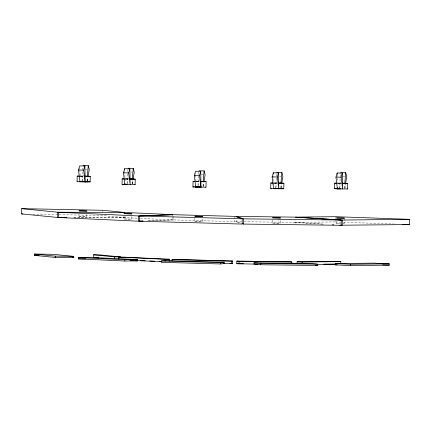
<?xml version="1.0" encoding="UTF-8"?>
<svg xmlns="http://www.w3.org/2000/svg" width="431" height="431" viewBox="0 0 431 431"><rect width="100%" height="100%" fill="white"/><g stroke="black" fill="none" stroke-linecap="round" stroke-linejoin="round"><path stroke-width="0.32" stroke-dasharray="2.15 1.62" d="M86.793 214.342L86.706 216.335L83.183 216.346L78.905 216.152L78.954 214.185M82.041 181.526L82.967 166.759M87.224 181.058L87.31 177.389M87.541 181.209L87.628 177.534M102.81 211.599L102.837 210.29M131.784 216.491L131.724 219.11L128.158 219.153L123.886 218.953L123.945 216.33M73.82 217.515L124.284 217.666L124.317 216.357M125.065 180.939L124.791 171.306M137.096 218.269L125.044 217.714L125.087 215.748M127.032 183.719L127.716 172.206M132.204 183.865L132.285 180.19M132.522 184.01L132.619 179.727M147.752 220.834L172.583 219.902L172.659 216.621M172.675 215.963L172.702 214.654M148.943 220.877L173.774 219.939L173.849 216.664M202.656 219.013L202.554 221.663L194.979 221.512L194.828 218.199M197.915 185.632L198.928 170.762M203.071 186.386L203.157 182.712M203.389 186.537L203.475 182.863M239.06 223.042L234.782 221.62L234.9 216.373M240.363 223.064L236.086 221.647L236.145 219.023M280.43 220.58L280.328 223.231L272.758 223.08L272.607 219.767M273.717 185.034L273.491 176.699M275.678 187.808L276.594 173.655M280.85 187.954L280.937 184.279M281.168 188.099L281.254 184.43M322.366 224.125L294.206 222.369L294.254 220.403M323.439 224.125L295.278 222.369L295.327 220.403M295.278 222.369L335.377 221.938L335.437 219.314M335.453 218.657L335.48 217.348M340.652 223.43L336.374 223.236L336.433 220.613M339.509 188.616L340.436 173.844M344.692 188.142L344.778 184.473M343.318 223.452L344.213 223.393L344.321 218.803M345.01 188.293L345.107 184.01M127.77 171.549L127.942 169.561M82.251 180.869L83.382 173.747M87.418 181.009L88.037 177.125M127.226 183.671L128.255 177.2M132.392 183.811L133.012 179.932M198.201 185.545L199.122 179.722M203.265 186.337L203.885 182.453M275.872 187.76L276.901 181.289M281.044 187.905L281.664 184.021M339.714 187.954L340.743 181.478M344.784 188.74L345.506 184.209M78.905 216.152L86.75 216.308M123.886 218.953L131.724 219.11M194.753 221.48L202.597 221.636M272.532 223.042L280.371 223.204M336.374 223.236L339.94 223.199M80.166 176.107L83.382 176.117M125.141 178.908L126.445 178.897M196.013 181.435L199.23 181.44M273.787 182.997L277.004 183.008M337.629 183.191L340.851 183.202M73.9 217.558L125.044 217.714M79.956 175.999L83.458 176.058M124.931 178.8L128.357 178.919M196.31 181.327L199.305 181.381M337.425 183.083L340.926 183.143M273.583 182.889L277.085 182.949M236.086 221.647L241.43 221.712M244.102 221.744L294.206 222.369M126.45 178.811L129.079 178.876M32.955 214.132L58.444 214.643M59.117 214.66L102.718 215.538L124.284 217.666M85.392 169.254L87.331 169.308M342.86 176.338L344.8 176.392M131.013 172.071L132.306 172.109M279.665 176.166L280.958 176.198M201.239 174.582L204.472 174.668M80.134 176.301L83.366 176.392M342.128 183.514L337.602 183.385L337.257 174.938M125.109 179.107L128.988 179.215M273.76 183.197L278.927 183.337M195.981 181.629L199.214 181.72M173.774 219.939L234.782 221.62M340.533 183.412L337.985 183.31M83.064 176.327L80.042 176.187M276.686 183.218L273.663 183.083M128.039 179.129L125.017 178.989M198.912 181.65L195.889 181.516M335.377 221.938L340.754 222.132M343.448 222.224L396.558 224.115M140.441 218.42L172.583 219.902M343.512 223.323L344.213 223.393M340.889 173.779L341.4 175.67M195.636 173.181L195.69 174.48M195.712 175.131L195.954 180.977M79.789 167.853L79.843 169.151M79.864 169.803L80.107 175.654"/><path stroke-width="0.65" d="M66.417 217.493L57.668 217.466L21.55 213.9L21.669 208.652L102.837 210.29L124.403 212.418M34.442 255.384L34.475 254.075L52.948 254.301L73.749 256.359L73.717 257.668L55.243 257.442L34.442 255.384L39.059 255.443M55.243 257.442L55.276 256.127L34.475 254.075M57.668 217.466L57.786 212.219L21.669 208.652M143.054 221.011L138.356 221.189L58.422 217.515L58.541 212.267L138.475 215.942L172.702 214.654L125.162 212.467L57.786 212.219M79.902 181.823L85.176 181.952L84.88 166.048L79.708 165.903L78.496 169.992L80.01 181.812L77.079 181.607L77.203 176.101L78.701 175.999M78.501 258.891L78.528 257.582L91.135 257.447L137.473 259.575L137.446 260.89L124.839 261.024L78.501 258.891L85.796 258.815M85.176 181.952L90.144 181.871L90.268 176.365L85.397 176.112M98.726 257.943L93.527 257.431L93.586 254.807L99.744 254.883L120.545 256.941L114.387 256.86L93.586 254.807M114.344 258.832L114.387 256.86M118.821 259.112L118.87 257.145L123.072 257.102L169.41 259.23L169.367 261.197M125.012 183.39L124.985 184.613L122.054 184.414L122.178 178.903L123.675 178.806M124.839 261.024L124.866 259.71L137.473 259.575M129.855 168.85L130.157 184.754L128.643 172.939L129.855 168.85L124.683 168.704L123.471 172.799L124.882 184.63L135.118 184.678L135.242 179.167L129.726 178.897M138.356 221.189L138.475 215.942M139.547 221.232L139.666 215.985L173.892 214.697L234.9 216.373L242.233 218.808L242.114 224.055L139.547 221.232L142.903 221.103M161.329 261.008L161.302 262.323L220.758 263.961L224.142 263.492L224.174 262.177L164.712 260.539L161.329 261.008L220.791 262.646L224.174 262.177M165.165 261.245L165.208 259.279L169.41 259.23M172.055 260.83L172.088 259.521L173.208 259.365L232.665 261.003L232.605 263.627L223.468 263.562M201.245 181.435L206.115 181.693L205.991 187.199L192.926 186.935L193.05 181.429L194.548 181.327M195.884 185.912L195.749 187.151L194.343 175.32L195.555 171.231L200.727 171.371L201.024 187.28L195.749 187.151M220.758 263.961L220.791 262.646M231.485 263.783L231.544 261.159L232.665 261.003M257.716 264.165L236.775 263.707L236.834 261.084L289.524 261.741L291.809 261.962L291.776 263.276M239.038 263.934L239.097 261.31L236.834 261.084M243.423 224.082L243.542 218.835L236.204 216.4L294.325 217.122L341.26 220.047L341.137 225.294L243.423 224.082L242.2 223.673M254.021 262.781L253.988 264.095L260.771 264.763L317.421 265.469L317.453 264.155L310.665 263.486L254.021 262.781L260.803 263.454L317.453 264.155M260.771 264.763L260.803 263.454M278.501 172.939L277.295 177.028L278.803 188.848L278.501 172.939L273.335 172.799L272.123 176.888L273.631 188.703L270.7 188.503L270.83 182.997L272.322 182.895M273.529 188.719L283.77 188.767L283.894 183.256L278.378 182.986M297.078 263.767L297.121 261.8L335.781 261.38L340.819 261.612L340.77 263.578M302.131 263.341L302.158 262.032L340.819 261.612M337.505 187.674L337.478 188.897L334.548 188.692L334.671 183.186L336.164 183.089M335.372 264.871L335.404 263.556L374.13 263.142L389.241 263.831L389.209 265.146L350.484 265.566L335.372 264.871L337.376 264.849M342.343 173.133L342.645 189.037L341.137 177.222L342.343 173.133L337.177 172.987L335.964 177.076L337.371 188.907L347.612 188.956L347.736 183.45L342.219 183.175M342.214 225.294L342.333 220.052L295.397 217.127L335.496 216.691L409.45 219.325L409.331 224.573L340.873 225.214M350.484 265.566L350.511 264.251L389.241 263.831M87.337 176.16L88.253 165.579L83.081 165.434M132.312 178.967L133.227 168.381L128.061 168.241M203.184 181.489L204.1 170.908L198.928 170.762M280.964 183.056L281.879 172.47L276.707 172.33M344.805 183.25L345.721 172.664L340.549 172.524M88.139 176.478L89.271 169.361L88.253 165.579M133.114 179.28L134.246 172.163L133.227 168.381M203.987 181.807L205.118 174.684L204.1 170.908M281.766 183.374L282.898 176.252L281.879 172.47M345.608 183.563L346.739 176.446L345.721 172.664M85.074 181.968L83.668 170.137L84.88 166.048M200.921 187.291L199.515 175.46L200.727 171.371M77.079 181.607L77.655 181.526M90.268 176.365L85.306 176.446M122.054 184.414L127.016 184.333M135.242 179.167L130.281 179.248M192.926 186.935L194.419 186.833M206.115 181.693L201.153 181.769M270.7 188.503L271.282 188.422M283.894 183.256L278.927 183.337M334.548 188.692L340.722 188.708M347.736 183.45L342.774 183.531M197.199 186.844L199.93 186.892M338.82 188.6L339.612 188.6M342.333 220.052L409.45 219.325M323.724 264.133L335.722 264.004M317.431 264.489L335.426 264.289M126.321 184.403L124.667 184.463L126.935 184.608M338.809 188.686L337.161 188.746L340.404 188.918M58.422 217.515L66.498 217.536M85.09 176.365L87.655 176.311L85.386 176.171M130.065 179.172L132.629 179.113L130.361 178.973M200.938 181.693L203.502 181.64L201.234 181.499M342.559 183.45L345.123 183.396L342.855 183.256M278.717 183.261L281.281 183.207L279.013 183.067M243.542 218.835L341.26 220.047M55.276 256.127L73.749 256.359M93.527 257.431L94.761 257.447M239.097 261.31L291.809 261.962M236.775 263.707L243.445 263.794M21.55 213.9L22.891 213.927M200.129 186.973L195.539 186.989L199.812 187.183M78.496 169.992L83.668 170.137M335.964 177.076L341.137 177.222M123.471 172.799L128.643 172.939M272.123 176.888L277.295 177.028M194.343 175.32L199.515 175.46M339.509 188.616L340.905 188.633M197.888 186.855L200.474 186.925M139.666 215.985L242.233 218.808M172.088 259.521L231.544 261.159M229.933 263.551L232.605 263.627M402.608 224.33L409.331 224.573M280.84 188.562L283.77 188.767M278.889 188.573L281.157 188.713L273.313 188.557M87.213 181.672L90.144 181.871M85.263 181.677L87.531 181.817L79.692 181.661M382.642 264.844L389.209 265.146M297.121 261.8L302.158 262.032M335.404 263.556L350.511 264.251M118.87 257.145L165.208 259.279M78.528 257.582L124.866 259.71M140.474 260.523L145.172 260.744M149.875 260.96L154.573 261.175M159.276 261.391L161.291 261.482M135.598 260.539L161.119 261.714M130.06 260.55L137.446 260.89M336.999 183.364L334.671 183.186M273.157 183.17L270.83 182.997M195.383 181.607L193.05 181.429M79.536 176.279L77.203 176.101M124.511 179.08L122.178 178.903M332.425 224.75L333.766 224.831M339.8 225.208L341.137 225.294M315.573 265.286L317.421 265.469M101.98 258.266L103.278 258.395M72.419 257.539L73.717 257.668M347.235 188.902L347.612 188.956M205.614 187.146L205.991 187.199M134.741 184.619L135.118 184.678M337.177 172.987L337.231 174.291M273.335 172.799L273.383 174.097M124.683 168.704L124.737 170.008M79.067 210.878L86.868 211.061L79.067 210.878M124.042 213.679L131.843 213.868L124.042 213.679M194.914 216.206L202.715 216.389L194.914 216.206M272.694 217.774L280.489 217.957L272.694 217.774M336.536 217.962L344.337 218.151L336.536 217.962"/></g></svg>
